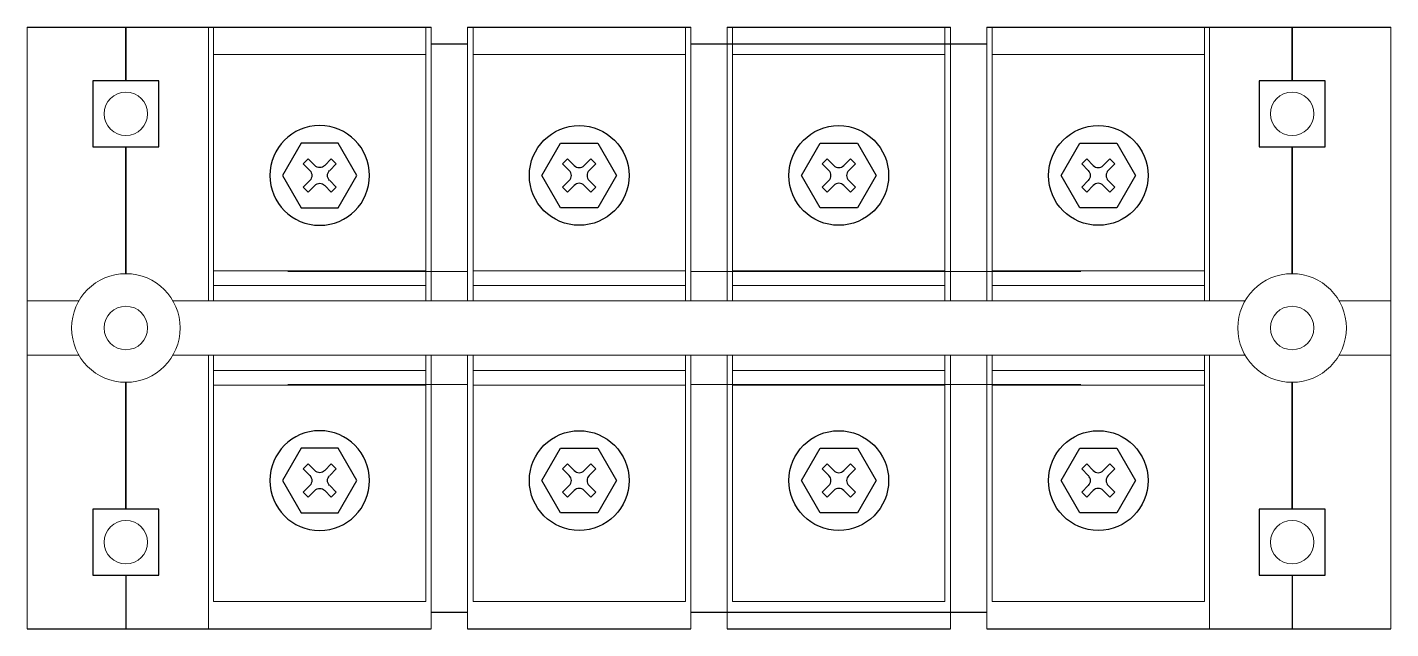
# Model space of a CAD drawing. Header units: millimetres. Extents: x 0 to 82.7, y 0 to 36.5.
import ezdxf

# ---------------------------------------------------------------- set-up
doc = ezdxf.new("R2010")
doc.units = ezdxf.units.MM
doc.layers.add('3', color=3, linetype='Continuous')
doc.layers.add('hw_VTP', color=7, linetype='Continuous', lineweight=13)

# ---------------------------------------------------------------- blocks, each defined once
blk = doc.blocks.new('1')
at = {"layer": '3'}
for p, q in [((-1.53, 1.07), (-1.07, 1.53)), ((-1.07, 1.53), (-0.46, 0.92)), ((0.46, 0.92), (1.07, 1.53)), ((1.07, 1.53), (1.53, 1.07)), ((-1.53, 1.07), (-0.92, 0.46)), ((0.92, 0.46), (1.53, 1.07)), ((-1.53, -1.07), (-0.92, -0.46)), ((-1.53, -1.07), (-1.07, -1.53)), ((-1.07, -1.53), (-0.46, -0.92)), ((0.46, -0.92), (1.07, -1.53)), ((0.92, -0.46), (1.53, -1.07)), ((1.07, -1.53), (1.53, -1.07))]:
    blk.add_line(p, q, dxfattribs=at)
blk.add_lwpolyline([(-1.71, -2.97), (-3.43, 0), (-1.71, 2.97), (1.71, 2.97), (3.43, 0), (1.71, -2.97)], close=True, dxfattribs=at)
blk.add_circle((0, 0), 4.59, dxfattribs=at)
for centre, start, end in [((-1.37, 0), 315, 45), ((0, 1.37), 225, 315), ((1.37, 0), 135, 225), ((0, -1.37), 45, 135)]:
    blk.add_arc(centre, 0.648, start, end, dxfattribs=at)
blk = doc.blocks.new('HYT304')
for p, q in [((119350.015, 36568.768), (119374.526, 36568.768)), ((119355.998, 36565.522), (119355.998, 36568.768)), ((119355.998, 36568.768), (119355.998, 36565.522)), ((119376.726, 36568.768), (119390.27, 36568.768)), ((119392.471, 36568.768), (119406.015, 36568.768)), ((119408.216, 36568.768), (119432.727, 36568.768)), ((119426.743, 36565.522), (119426.743, 36568.768)), ((119426.743, 36568.768), (119426.743, 36565.522)), ((119374.526, 36567.768), (119376.726, 36567.768)), ((119390.27, 36567.768), (119408.216, 36567.768)), ((119355.998, 36553.817), (119355.998, 36561.522)), ((119355.998, 36561.522), (119355.998, 36553.817)), ((119426.743, 36553.817), (119426.743, 36561.522)), ((119426.743, 36561.522), (119426.743, 36553.817)), ((119355.998, 36539.522), (119355.998, 36547.227)), ((119355.998, 36547.227), (119355.998, 36539.522)), ((119426.743, 36539.522), (119426.743, 36547.227)), ((119426.743, 36547.227), (119426.743, 36539.522)), ((119355.998, 36535.522), (119355.998, 36532.276)), ((119426.743, 36535.522), (119426.743, 36532.276)), ((119374.526, 36533.276), (119376.726, 36533.276)), ((119390.27, 36533.276), (119408.216, 36533.276)), ((119350.015, 36532.276), (119374.526, 36532.276)), ((119376.726, 36532.276), (119390.27, 36532.276)), ((119392.471, 36532.276), (119406.015, 36532.276)), ((119408.216, 36532.276), (119432.727, 36532.276))]:
    blk.add_line(p, q)
for points in [[(119353.998, 36561.522), (119357.998, 36561.522), (119357.998, 36565.522), (119353.998, 36565.522)], [(119424.743, 36561.522), (119428.743, 36561.522), (119428.743, 36565.522), (119424.743, 36565.522)], [(119353.998, 36535.522), (119357.998, 36535.522), (119357.998, 36539.522), (119353.998, 36539.522)], [(119424.743, 36535.522), (119428.743, 36535.522), (119428.743, 36539.522), (119424.743, 36539.522)]]:
    blk.add_lwpolyline(points, close=True)
at = {"layer": 'hw_VTP', "linetype": 'Continuous'}
for p, q in [((119350.015, 36568.768), (119350.015, 36532.276)), ((119361.015, 36552.169), (119361.015, 36568.768)), ((119361.311, 36568.768), (119361.311, 36552.169)), ((119374.196, 36568.768), (119374.196, 36552.169)), ((119374.526, 36568.768), (119374.526, 36552.169)), ((119376.726, 36568.768), (119376.726, 36552.169)), ((119377.056, 36568.768), (119377.056, 36552.169)), ((119389.941, 36568.768), (119389.941, 36552.169)), ((119390.27, 36568.768), (119390.27, 36552.169)), ((119392.471, 36568.768), (119392.471, 36552.169)), ((119392.801, 36568.768), (119392.801, 36552.169)), ((119405.686, 36568.768), (119405.686, 36552.169)), ((119406.015, 36568.768), (119406.015, 36552.169)), ((119408.216, 36568.768), (119408.216, 36552.169)), ((119408.546, 36568.768), (119408.546, 36552.169)), ((119421.431, 36568.768), (119421.431, 36552.169)), ((119421.727, 36552.169), (119421.727, 36568.768)), ((119432.727, 36532.276), (119432.727, 36568.768)), ((119361.311, 36552.169), (119361.311, 36567.12)), ((119374.196, 36567.12), (119361.311, 36567.12)), ((119374.196, 36552.169), (119374.196, 36567.12)), ((119389.941, 36567.12), (119377.056, 36567.12)), ((119405.686, 36567.12), (119392.801, 36567.12)), ((119421.431, 36567.12), (119408.546, 36567.12)), ((119374.196, 36553.981), (119361.311, 36553.981)), ((119365.818, 36553.948), (119376.726, 36553.948)), ((119377.056, 36553.981), (119389.941, 36553.981)), ((119413.923, 36553.948), (119390.27, 36553.948)), ((119392.801, 36553.981), (119405.686, 36553.981)), ((119408.546, 36553.981), (119421.431, 36553.981)), ((119374.196, 36553.092), (119361.311, 36553.092)), ((119377.056, 36553.092), (119389.941, 36553.092)), ((119392.801, 36553.092), (119405.686, 36553.092)), ((119408.546, 36553.092), (119421.431, 36553.092)), ((119350.015, 36552.169), (119353.145, 36552.169)), ((119358.852, 36552.169), (119423.89, 36552.169)), ((119429.597, 36552.169), (119432.727, 36552.169)), ((119350.015, 36548.874), (119353.145, 36548.874)), ((119358.852, 36548.874), (119423.89, 36548.874)), ((119361.015, 36532.276), (119361.015, 36548.874)), ((119361.311, 36548.874), (119361.311, 36533.923)), ((119374.196, 36548.874), (119374.196, 36533.923)), ((119374.526, 36548.874), (119374.526, 36532.276)), ((119376.726, 36548.874), (119376.726, 36532.276)), ((119377.056, 36548.874), (119377.056, 36533.923)), ((119389.941, 36548.874), (119389.941, 36533.923)), ((119390.27, 36548.874), (119390.27, 36532.276)), ((119392.471, 36548.874), (119392.471, 36532.276)), ((119392.801, 36548.874), (119392.801, 36533.923)), ((119405.686, 36548.874), (119405.686, 36533.923)), ((119406.015, 36548.874), (119406.015, 36532.276)), ((119408.216, 36548.874), (119408.216, 36532.276)), ((119408.546, 36548.874), (119408.546, 36533.923)), ((119421.431, 36548.874), (119421.431, 36533.923)), ((119421.727, 36532.276), (119421.727, 36548.874)), ((119429.597, 36548.874), (119432.727, 36548.874)), ((119374.196, 36547.952), (119361.311, 36547.952)), ((119377.056, 36547.952), (119389.941, 36547.952)), ((119392.801, 36547.952), (119405.686, 36547.952)), ((119408.546, 36547.952), (119421.431, 36547.952)), ((119374.196, 36547.062), (119361.311, 36547.062)), ((119365.818, 36547.095), (119376.726, 36547.095)), ((119377.056, 36547.062), (119389.941, 36547.062)), ((119413.923, 36547.095), (119390.27, 36547.095)), ((119392.801, 36547.062), (119405.686, 36547.062)), ((119408.546, 36547.062), (119421.431, 36547.062)), ((119374.196, 36533.923), (119361.311, 36533.923)), ((119377.056, 36533.923), (119389.941, 36533.923)), ((119392.801, 36533.923), (119405.686, 36533.923)), ((119408.546, 36533.923), (119421.431, 36533.923))]:
    blk.add_line(p, q, dxfattribs=at)
for centre, radius in [((119355.998, 36563.522), 1.318), ((119355.998, 36563.522), 1.318), ((119426.743, 36563.522), 1.318), ((119426.743, 36563.522), 1.318), ((119355.998, 36550.522), 3.295), ((119426.743, 36550.522), 3.295), ((119355.998, 36550.522), 1.318), ((119426.743, 36550.522), 1.318), ((119355.998, 36537.522), 1.318), ((119426.743, 36537.522), 1.318), ((119426.743, 36537.522), 1.318)]:
    blk.add_circle(centre, radius, dxfattribs=at)
at = {"layer": 'hw_VTP', "yscale": 0.6589999999996508}
for p, xscale, zscale in [((119367.754, 36559.776), -0.6589999999996508, 0.659), ((119383.498, 36559.776), 0.6589999999996508, 0.6589999999996508), ((119399.243, 36559.776), 0.6589999999996508, 0.6589999999996508), ((119414.988, 36559.776), 0.6589999999996508, 0.6589999999996508), ((119367.754, 36541.267), -0.6589999999996508, 0.659), ((119383.498, 36541.267), 0.6589999999996508, 0.6589999999996508), ((119399.243, 36541.267), 0.6589999999996508, 0.6589999999996508), ((119414.988, 36541.267), 0.6589999999996508, 0.6589999999996508)]:
    blk.add_blockref('1', p, dxfattribs=dict(at, xscale=xscale, zscale=zscale))

msp = doc.modelspace()

# ---------------------------------------------------------------- block references
at = {"color": 7, "lineweight": 158}
msp.add_blockref('HYT304', (-119350.015, -36532.276), dxfattribs=at)

doc.saveas('drawing.dxf')
